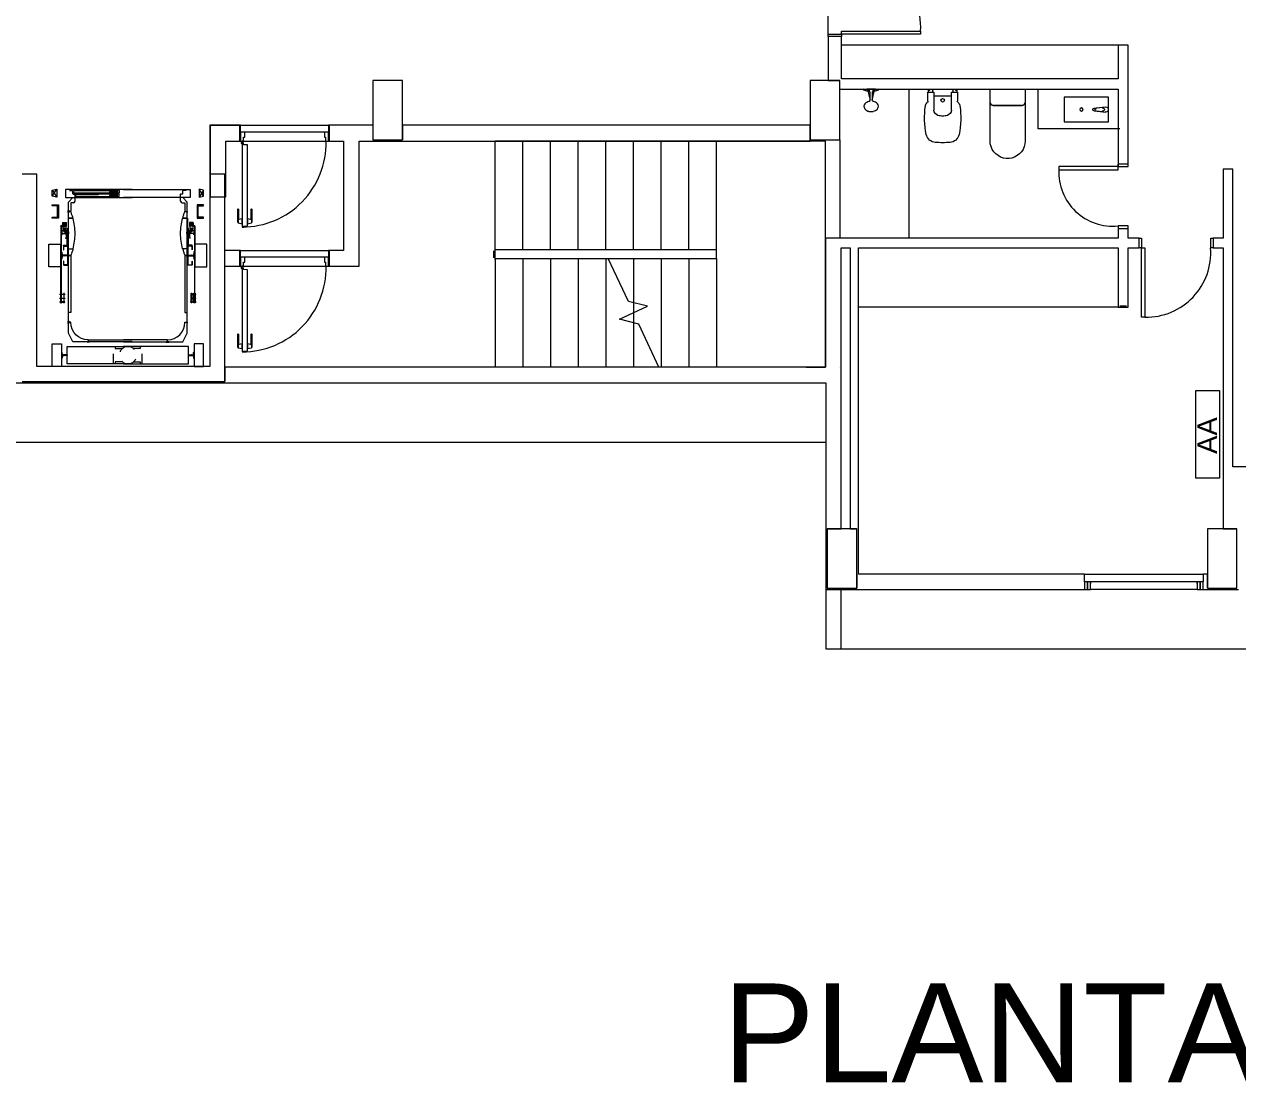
# Model space of a CAD drawing. Header units: millimetres. Extents: x 917 to 1168, y -421 to -23.
# Drawn here: x 1014.49 to 1026.76, y -246.86 to -236.14 of the extents above; entities that cross this region are included whole.
import ezdxf

# ---------------------------------------------------------------- set-up
doc = ezdxf.new("R2010")
doc.units = ezdxf.units.MM
doc.header["$LTSCALE"] = 0.1
for name, pattern in [('CENTER', [2.25, 1, -0.1, 0.05, -0.1, 1]), ('CONTINUA', [0]), ('DASHED', [0.7, 0.5, -0.2]), ('HIDDEN', [0.375, 0.25, -0.125]), ('HIDDEN2', [0.1875, 0.125, -0.0625]), ('Overhead', [0.003969, 0.002381, -0.001587])]:
    doc.linetypes.add(name, pattern=pattern)
doc.layers.get('0').update_dxf_attribs({"lineweight": 5})
for name, color, linetype, lineweight in [('A-DETL', 7, 'Continuous', 5), ('A-DETL-GENF', 7, 'Continuous', 5), ('A-DOOR-FRAM', 7, 'Continuous', 5), ('MUEBLES', 250, 'Continuous', 5), ('P-SANR-FIXT', 7, 'Continuous', 5)]:
    doc.layers.add(name, color=color, linetype=linetype, lineweight=lineweight)
doc.styles.get("Standard").update_dxf_attribs({"font": 'arial.ttf'})

# ---------------------------------------------------------------- blocks, each defined once
blk = doc.blocks.new('g')
blk.add_lwpolyline([(0.6, 0.2), (0.1, 0.2, -0.198945), (0, 0.3, -0.198878), (-0.1, 0.4), (-0.1, 1.2, 0.414208), (-0.3, 1.5, 0.414219), (-0.5, 1.2, -0.000005), (-0.5, -1.3, 0.000002), (-0.5, -1.3, 0.999999), (-0.1, -1.3), (-0.1, -0.4, -0.198907), (0, -0.3, -0.198919), (0.1, -0.2), (0.6, -0.2)], format="xyb")
blk = doc.blocks.new('Shower-Valve_Trim-KOHLER-Alteo-K-TS45106 - 2_5 GPM_ 2BZ-Oil-Rubed Nickel-684691-2-TORRE-ARQ- PB _-2_14_')
at = {"color": 8}
for p, q in [((6.697, 2.814), (6.707, 2.857)), ((6.707, 2.857), (6.718, 2.9)), ((6.718, 2.9), (6.721, 2.898)), ((6.733, 2.836), (6.718, 2.837)), ((6.726, 2.87), (6.74, 2.864)), ((6.727, 2.936), (6.732, 2.932)), ((6.777, 2.824), (6.73, 2.824)), ((6.735, 2.84), (6.734, 2.837)), ((6.813, 2.82), (6.735, 2.84)), ((6.74, 2.863), (6.74, 2.86)), ((6.74, 2.86), (6.818, 2.84)), ((6.743, 2.876), (6.784, 2.854)), ((6.778, 2.824), (6.778, 2.826)), ((6.785, 2.852), (6.785, 2.853)), ((6.824, 2.841), (6.832, 2.839)), ((6.695, 2.779), (6.688, 2.777)), ((6.7, 2.814), (6.697, 2.814)), ((6.826, 2.815), (6.818, 2.817))]:
    blk.add_line(p, q, dxfattribs=at)
for centre, radius, start, end in [((6.518, 2.942), 0.224, 325.5988, 331.624), ((6.718, 2.834), 0.00308, 84.7921, 151.624), ((6.719, 2.895), 0.00318, 6.8897, 54.9928), ((6.5, 2.869), 0.224, 0.8645, 6.8897), ((6.727, 2.872), 0.00308, 180.8645, 247.6964), ((6.725, 2.824), 0.000695, 277.5163, 356.266), ((6.73, 2.834), 0.00985, 247.967, 269.7893), ((6.726, 2.824), 0.000526, 67.967, 174.1745), ((6.729, 2.928), 0.00488, 3.2443, 51.8508), ((6.733, 2.837), 0.000995, 264.7921, 346.2443), ((5.993, 2.887), 0.742, 359.9249, 3.2443), ((6.75, 2.886), 0.0149, 179.9249, 192.5636), ((6.742, 2.884), 0.00706, 192.5636, 234.9722), ((6.738, 2.878), 0.000695, 336.2225, 54.9722), ((6.739, 2.877), 0.000526, 158.314, 264.5215), ((6.738, 2.867), 0.00985, 62.6992, 84.5215), ((6.739, 2.863), 0.000995, 346.2443, 67.6964), ((6.777, 2.825), 0.000762, 270.095, 0.7822), ((6.779, 2.825), 0.000925, 95.985, 180.7822), ((6.779, 2.824), 0.000513, 166.2443, 262.7547), ((6.797, 2.473), 0.351, 89.9392, 93.0618), ((6.784, 2.853), 0.000762, 331.7063, 62.3935), ((6.785, 2.853), 0.000925, 151.7063, 236.5035), ((6.786, 2.853), 0.000513, 69.7338, 166.2443), ((6.964, 3.156), 0.351, 239.4267, 242.5493), ((6.816, 2.83), 0.0125, 98.9464, 109.0102), ((6.815, 2.841), 0.00187, 52.8524, 98.9464), ((6.788, 2.826), 0.0319, 28.2767, 30.713), ((6.822, 2.834), 0.00706, 76.2443, 123.3084), ((6.916, 2.807), 0.0905, 131.0831, 158.8669), ((6.888, 2.84), 0.0469, 98.1333, 131.0831), ((6.887, 2.847), 0.0399, 63.1676, 98.1333), ((6.886, 2.846), 0.0408, 36.2532, 63.1676), ((6.867, 2.831), 0.0652, 13.9057, 36.2532), ((6.833, 2.826), 0.0998, 346.2443, 359.2137), ((6.845, 2.826), 0.0869, 359.2137, 13.9057), ((6.694, 2.783), 0.00488, 280.6377, 329.2443), ((6.06, 3.16), 0.742, 329.2443, 332.5636), ((6.7, 2.817), 0.00318, 277.4957, 325.5988), ((6.732, 2.812), 0.0149, 139.9249, 152.5636), ((6.726, 2.817), 0.00706, 97.5163, 139.9249), ((6.816, 2.83), 0.0125, 223.4783, 233.5421), ((6.81, 2.822), 0.00187, 233.5421, 279.6361), ((6.82, 2.824), 0.00706, 209.1801, 256.2443), ((6.916, 2.805), 0.0905, 173.6216, 201.4054), ((6.875, 2.789), 0.0469, 201.4054, 234.3552), ((6.871, 2.783), 0.0399, 234.3552, 269.3209), ((6.871, 2.784), 0.0408, 269.3209, 296.2353), ((6.86, 2.806), 0.0652, 296.2353, 318.5828), ((6.844, 2.82), 0.0869, 318.5828, 333.2748), ((6.833, 2.826), 0.0998, 333.2748, 346.2443)]:
    blk.add_arc(centre, radius, start, end, dxfattribs=at)
blk = doc.blocks.new('Sanitary_Toilets_Ceramica-Catalano_Zero-70-One-Piece-Close-Coupled-Syphonic - Default-V1-2-TORRE-ARQ- PB _-2_14_')
at = {"layer": 'A-DETL-GENF', "color": 8}
for p, q in [((0.044, 0.177), (0.001, 0.177)), ((0.089, 0.177), (0.044, 0.177)), ((0.133, 0.177), (0.089, 0.177)), ((0.133, 0.177), (0.142, 0.176)), ((0.524, 0.177), (0.133, 0.177)), ((0.142, 0.176), (0.133, 0.177)), ((0.142, 0.176), (0.151, 0.171)), ((0.151, 0.171), (0.142, 0.176)), ((0.151, 0.171), (0.157, 0.165)), ((0.157, 0.165), (0.151, 0.171)), ((0.157, 0.165), (0.162, 0.156)), ((0.162, 0.156), (0.157, 0.165)), ((0.162, 0.156), (0.163, 0.147)), ((0.163, 0.147), (0.162, 0.156)), ((0.163, 0.147), (0.163, -0.147)), ((0.163, 0.098), (0.163, 0.147)), ((0.553, 0.175), (0.524, 0.177)), ((0.581, 0.167), (0.553, 0.175)), ((0.608, 0.156), (0.581, 0.167)), ((0.633, 0.14), (0.608, 0.156)), ((0.654, 0.12), (0.633, 0.14)), ((0.163, 0.049), (0.163, 0.098)), ((0.163, 0), (0.163, 0.049)), ((0.672, 0.097), (0.654, 0.12)), ((0.686, 0.071), (0.672, 0.097)), ((0.696, 0.043), (0.686, 0.071)), ((0.7, 0.015), (0.696, 0.043)), ((0.7, -0.015), (0.7, 0.015)), ((0.163, -0.049), (0.163, 0)), ((0.163, -0.098), (0.163, -0.049)), ((0.163, -0.147), (0.163, -0.098)), ((0.633, -0.14), (0.654, -0.12)), ((0.654, -0.12), (0.672, -0.097)), ((0.672, -0.097), (0.686, -0.071)), ((0.686, -0.071), (0.696, -0.043)), ((0.696, -0.043), (0.7, -0.015)), ((0.001, -0.177), (0.044, -0.177)), ((0.044, -0.177), (0.089, -0.177)), ((0.089, -0.177), (0.133, -0.177)), ((0.142, -0.176), (0.133, -0.177)), ((0.133, -0.177), (0.142, -0.176)), ((0.133, -0.177), (0.524, -0.177)), ((0.151, -0.171), (0.142, -0.176)), ((0.142, -0.176), (0.151, -0.171)), ((0.157, -0.165), (0.151, -0.171)), ((0.151, -0.171), (0.157, -0.165)), ((0.162, -0.156), (0.157, -0.165)), ((0.157, -0.165), (0.162, -0.156)), ((0.163, -0.147), (0.162, -0.156)), ((0.162, -0.156), (0.163, -0.147)), ((0.524, -0.177), (0.553, -0.175)), ((0.553, -0.175), (0.581, -0.167)), ((0.581, -0.167), (0.608, -0.156)), ((0.608, -0.156), (0.633, -0.14))]:
    blk.add_line(p, q, dxfattribs=at)
blk = doc.blocks.new('Vitreous china bidet _ Debba _ Roca _ 355994xx0 - White - Debba- Roca-2705266-2-TORRE-ARQ- PB _-2_14_')
at = {"layer": 'P-SANR-FIXT', "color": 8}
for p, q in [((0.036, 0.08), (0.036, 0.262)), ((0.214, 0.262), (0.214, 0.08)), ((-0.024, 0.169), (-0.024, 0.08)), ((0.274, 0.08), (0.274, 0.169)), ((-0.024, 0.08), (-0.019, 0.08)), ((-0.019, 0.08), (-0.019, 0.06)), ((-0.019, 0.08), (0.022, 0.08)), ((-0.019, 0.06), (-0.006, 0.06)), ((-0.006, 0.06), (-0.006, 0.051)), ((0.022, 0.08), (0.036, 0.08)), ((0.022, 0.06), (0.022, 0.08)), ((0.026, 0.06), (0.022, 0.06)), ((0.026, 0.051), (0.026, 0.06)), ((0.036, 0.116), (0.214, 0.116)), ((0.214, 0.08), (0.228, 0.08)), ((0.224, 0.06), (0.228, 0.06)), ((0.224, 0.051), (0.224, 0.06)), ((0.228, 0.08), (0.269, 0.08)), ((0.228, 0.06), (0.228, 0.08)), ((0.256, 0.051), (0.256, 0.06)), ((0.256, 0.06), (0.269, 0.06)), ((0.269, 0.06), (0.269, 0.08)), ((0.269, 0.08), (0.274, 0.08))]:
    blk.add_line(p, q, dxfattribs=at)
for centre, radius, start, end in [((0.809, 0.337), 0.867, 168.7556, 187.8739), ((0.058, 0.487), 0.101, 93.8692, 168.7556), ((0.125, -0.511), 1.101, 86.1308, 93.8692), ((0.192, 0.487), 0.101, 11.2444, 86.1308), ((-0.559, 0.337), 0.867, 352.1261, 11.2444), ((0.1, 0.253), 0.0649, 110.1691, 171.8309), ((0.129, 0.135), 0.186, 91.3288, 106.151), ((0.121, 0.135), 0.186, 73.849, 88.6712), ((0.15, 0.253), 0.0649, 8.1691, 69.8309), ((0.009, 0.227), 0.0594, 187.8739, 225.1331), ((-0.041, 0.169), 0.0175, 0, 63.7001), ((0.125, 0.161), 0.0175, 0, 180), ((0.125, 0.161), 0.0175, 180, 0), ((0.29, 0.169), 0.0167, 126.2715, 179.7285), ((0.241, 0.227), 0.0594, 311.2548, 352.1261)]:
    blk.add_arc(centre, radius, start, end, dxfattribs=at)
blk = doc.blocks.new('Bacha 45x25cm')
at = {"layer": 'MUEBLES', "color": 8}
for p, q in [((0.112, 0.146), (0.099, 0.028)), ((0.106, 0.062), (0.113, 0.127)), ((0.137, 0.126), (0.144, 0.062)), ((0.138, 0.146), (0.151, 0.028))]:
    blk.add_line(p, q, dxfattribs=at)
blk.add_lwpolyline([(0, 0.45), (0.25, 0.45), (0.25, 0), (0, 0)], close=True, dxfattribs=at)
blk.add_circle((0.125, 0.275), 0.0166, dxfattribs=at)
for centre, radius, start, end in [((0.125, 0.146), 0.0134, 0, 180), ((0.125, 0.126), 0.0117, 360, 173.6414), ((0.125, 0.028), 0.0256, 168.1721, 11.8279), ((0.125, 0.062), 0.0188, 167.2829, 12.8468)]:
    blk.add_arc(centre, radius, start, end, dxfattribs=at)
blk = doc.blocks.new('2-3y4P F')
at = {"color": 8, "lineweight": 18}
for p, q in [((759.964, -266.877), (759.964, -266.077)), ((759.964, -266.877), (760.098, -266.877)), ((759.964, -266.902), (759.964, -266.877)), ((759.964, -266.902), (759.964, -267.345)), ((760.098, -266.902), (759.964, -266.902)), ((760.098, -266.877), (760.098, -266.846)), ((760.098, -266.846), (760.898, -266.846)), ((760.898, -266.877), (760.098, -266.877)), ((760.098, -266.877), (760.098, -266.902)), ((760.098, -267.33), (760.098, -266.902)), ((760.898, -266.846), (760.898, -266.877)), ((762.897, -266.987), (760.098, -266.987)), ((762.997, -266.987), (762.897, -266.987)), ((762.897, -266.987), (762.897, -267.33)), ((762.997, -268.192), (762.997, -266.987)), ((755.657, -267.345), (755.357, -267.345)), ((755.357, -267.345), (755.357, -267.945)), ((755.657, -267.798), (755.657, -267.345)), ((760.082, -267.345), (759.782, -267.345)), ((759.782, -267.345), (759.782, -267.798)), ((759.964, -267.345), (760.082, -267.345)), ((760.082, -267.415), (760.082, -267.345)), ((762.897, -267.33), (760.098, -267.33)), ((760.082, -267.428), (760.082, -267.415)), ((760.082, -267.429), (760.082, -267.428)), ((760.082, -267.432), (760.082, -267.429)), ((760.082, -267.945), (760.082, -267.432)), ((760.082, -267.432), (762.896, -267.432)), ((762.896, -267.432), (762.896, -268.192)), ((754.007, -267.798), (753.707, -267.798)), ((753.707, -267.798), (753.707, -268.523)), ((754.007, -267.799), (753.707, -267.799)), ((753.707, -267.8), (753.708, -267.8)), ((753.708, -267.798), (753.708, -268.523)), ((754.007, -267.8), (753.709, -267.8)), ((753.709, -267.8), (753.709, -268.523)), ((754.007, -267.798), (754.007, -267.96)), ((754.017, -267.798), (754.007, -267.798)), ((754.017, -267.798), (754.907, -267.798)), ((754.017, -267.868), (754.017, -267.798)), ((754.059, -267.868), (754.017, -267.868)), ((754.017, -267.868), (754.017, -267.96)), ((754.059, -267.919), (754.059, -267.868)), ((754.865, -267.868), (754.059, -267.868)), ((754.907, -267.868), (754.865, -267.868)), ((754.865, -267.868), (754.865, -267.919)), ((754.917, -267.798), (754.907, -267.798)), ((754.907, -267.798), (754.907, -267.868)), ((754.907, -267.96), (754.907, -267.868)), ((755.357, -267.798), (754.917, -267.798)), ((754.917, -267.96), (754.917, -267.798)), ((755.657, -267.799), (755.657, -267.798)), ((759.782, -267.798), (755.657, -267.798)), ((755.657, -267.798), (755.657, -267.945)), ((755.657, -267.8), (755.657, -267.799)), ((755.657, -267.815), (755.657, -267.8)), ((755.657, -267.945), (755.657, -267.815)), ((759.782, -267.798), (759.782, -267.799)), ((759.782, -267.945), (759.782, -267.798)), ((759.782, -267.799), (759.782, -267.8)), ((759.782, -267.8), (759.782, -267.815)), ((759.782, -267.815), (759.782, -267.945)), ((753.869, -267.96), (754.007, -267.96)), ((753.869, -268.523), (753.869, -267.96)), ((754.007, -267.96), (754.017, -267.96)), ((754.017, -267.96), (754.047, -267.96)), ((754.035, -267.96), (754.026, -267.972)), ((754.032, -267.969), (754.039, -267.96)), ((754.039, -267.96), (754.035, -267.96)), ((754.048, -267.987), (754.035, -267.987)), ((754.035, -267.987), (754.035, -268.828)), ((754.045, -267.977), (754.037, -267.971)), ((754.04, -267.977), (754.043, -267.979)), ((754.043, -267.979), (754.043, -267.987)), ((754.043, -267.987), (754.046, -267.987)), ((754.046, -267.987), (754.046, -267.979)), ((754.047, -267.96), (754.047, -267.919)), ((754.047, -267.919), (754.059, -267.919)), ((754.047, -267.96), (754.877, -267.96)), ((754.048, -267.995), (754.048, -267.987)), ((754.086, -267.998), (754.048, -267.995)), ((754.086, -268.817), (754.086, -267.998)), ((754.865, -267.919), (754.877, -267.919)), ((754.877, -267.919), (754.877, -267.96)), ((754.877, -267.96), (754.907, -267.96)), ((754.907, -267.96), (754.917, -267.96)), ((754.917, -267.96), (755.057, -267.96)), ((755.057, -267.96), (755.057, -269.064)), ((755.217, -267.96), (759.782, -267.96)), ((755.217, -269.224), (755.217, -267.96)), ((755.357, -267.945), (755.42, -267.945)), ((755.42, -267.945), (755.657, -267.945)), ((756.594, -269.06), (756.594, -267.96)), ((759.934, -267.96), (756.594, -267.96)), ((756.874, -269.06), (756.874, -267.96)), ((756.874, -269.06), (756.874, -267.96)), ((757.154, -269.06), (757.154, -267.96)), ((757.154, -269.06), (757.154, -267.96)), ((757.434, -269.06), (757.434, -267.96)), ((757.434, -269.06), (757.434, -267.96)), ((757.714, -269.06), (757.714, -267.96)), ((757.714, -269.06), (757.714, -267.96)), ((757.994, -269.06), (757.994, -267.96)), ((757.994, -269.06), (757.994, -267.96)), ((758.274, -269.06), (758.274, -267.96)), ((758.274, -269.06), (758.274, -267.96)), ((758.554, -269.06), (758.554, -267.96)), ((758.554, -269.06), (758.554, -267.96)), ((758.834, -269.06), (758.834, -267.96)), ((758.834, -269.06), (758.834, -267.96)), ((759.782, -267.945), (760.082, -267.945)), ((759.782, -267.96), (759.782, -267.945)), ((759.934, -270.245), (759.934, -267.96)), ((760.082, -267.945), (760.082, -268.939)), ((762.896, -268.217), (762.296, -268.217)), ((762.296, -268.217), (762.296, -268.248)), ((762.296, -268.248), (762.896, -268.248)), ((762.896, -268.217), (762.896, -268.192)), ((762.896, -268.248), (762.896, -268.217)), ((762.897, -268.192), (762.897, -268.217)), ((762.997, -268.192), (762.897, -268.192)), ((762.897, -268.217), (762.997, -268.217)), ((762.997, -268.217), (762.997, -268.192)), ((764.058, -268.241), (763.958, -268.241)), ((763.958, -268.241), (763.958, -268.94)), ((764.057, -268.243), (763.958, -268.243)), ((763.961, -268.243), (763.961, -268.241)), ((764.056, -268.244), (763.961, -268.244)), ((764.056, -268.243), (764.056, -268.241)), ((764.058, -271.254), (764.058, -268.241)), ((751.957, -268.294), (751.807, -268.294)), ((751.957, -270.24), (751.957, -268.294)), ((753.857, -268.294), (753.707, -268.294)), ((753.707, -268.294), (753.707, -270.24)), ((753.857, -270.39), (753.857, -268.294)), ((752.112, -268.605), (752.174, -268.605)), ((752.112, -268.614), (752.112, -268.605)), ((752.166, -268.614), (752.112, -268.614)), ((752.166, -268.729), (752.166, -268.614)), ((752.174, -268.605), (752.174, -268.738)), ((753.641, -268.605), (753.579, -268.605)), ((753.579, -268.605), (753.579, -268.738)), ((753.588, -268.729), (753.588, -268.614)), ((753.588, -268.614), (753.641, -268.614)), ((753.641, -268.614), (753.641, -268.605)), ((753.707, -268.523), (753.869, -268.523)), ((752.112, -268.738), (752.112, -268.729)), ((752.112, -268.729), (752.166, -268.729)), ((752.174, -268.738), (752.112, -268.738)), ((753.579, -268.738), (753.641, -268.738)), ((753.641, -268.729), (753.588, -268.729)), ((753.641, -268.738), (753.641, -268.729)), ((753.987, -268.651), (753.987, -268.777)), ((753.993, -268.645), (753.993, -268.785)), ((753.999, -268.752), (753.993, -268.759)), ((753.999, -268.752), (753.999, -268.651)), ((754.035, -268.744), (753.999, -268.752)), ((754.035, -268.794), (754.035, -268.744)), ((754.086, -268.744), (754.086, -268.794)), ((754.122, -268.752), (754.086, -268.744)), ((754.122, -268.651), (754.122, -268.752)), ((754.122, -268.752), (754.128, -268.759)), ((754.128, -268.645), (754.128, -268.785)), ((754.134, -268.777), (754.134, -268.651)), ((753.993, -268.785), (754.035, -268.794)), ((754.035, -268.828), (754.048, -268.828)), ((754.048, -268.82), (754.086, -268.817)), ((754.048, -268.828), (754.048, -268.82)), ((754.086, -268.794), (754.128, -268.785)), ((762.896, -268.842), (762.896, -268.939)), ((762.897, -268.817), (762.897, -268.842)), ((762.997, -268.817), (762.897, -268.817)), ((762.897, -268.842), (762.997, -268.842)), ((762.997, -268.842), (762.997, -268.817)), ((762.997, -268.94), (762.997, -268.842)), ((759.934, -268.939), (759.934, -270.245)), ((762.896, -268.939), (759.934, -268.939)), ((763.108, -268.94), (762.997, -268.94)), ((763.108, -268.94), (763.133, -268.94)), ((763.108, -269.04), (763.108, -268.94)), ((763.133, -268.94), (763.133, -269.04)), ((763.833, -268.94), (763.858, -268.94)), ((763.833, -269.04), (763.833, -268.94)), ((763.958, -268.94), (763.858, -268.94)), ((763.858, -268.94), (763.858, -269.04)), ((754.007, -269.064), (753.857, -269.064)), ((754.007, -269.064), (754.007, -269.224)), ((754.017, -269.064), (754.007, -269.064)), ((754.017, -269.064), (754.907, -269.064)), ((754.017, -269.132), (754.017, -269.064)), ((754.917, -269.064), (754.907, -269.064)), ((754.907, -269.064), (754.907, -269.132)), ((755.057, -269.064), (754.917, -269.064)), ((754.917, -269.224), (754.917, -269.064)), ((756.579, -269.14), (756.579, -269.07)), ((756.592, -269.153), (756.592, -269.058)), ((756.593, -269.155), (756.593, -269.057)), ((756.594, -269.058), (756.593, -269.058)), ((756.594, -269.155), (756.594, -269.055)), ((758.834, -269.06), (756.594, -269.06)), ((758.834, -269.145), (758.834, -269.06)), ((760.095, -271.881), (760.095, -269.04)), ((760.095, -269.04), (760.184, -269.04)), ((760.184, -269.04), (760.184, -271.881)), ((760.269, -269.04), (762.897, -269.04)), ((760.269, -272.34), (760.269, -269.04)), ((762.897, -269.04), (762.897, -269.64)), ((762.997, -269.04), (763.108, -269.04)), ((762.997, -269.64), (762.997, -269.04)), ((763.133, -269.04), (763.108, -269.04)), ((763.133, -269.04), (763.168, -269.04)), ((763.133, -269.74), (763.133, -269.04)), ((763.168, -269.04), (763.168, -269.74)), ((763.858, -269.04), (763.833, -269.04)), ((763.858, -269.04), (763.958, -269.04)), ((763.958, -269.04), (763.958, -271.881)), ((753.857, -269.224), (754.007, -269.224)), ((754.007, -269.224), (754.017, -269.224)), ((754.059, -269.132), (754.017, -269.132)), ((754.017, -269.132), (754.017, -269.224)), ((754.017, -269.224), (754.047, -269.224)), ((754.035, -269.224), (754.026, -269.236)), ((754.032, -269.233), (754.039, -269.224)), ((754.039, -269.224), (754.035, -269.224)), ((754.045, -269.241), (754.037, -269.235)), ((754.04, -269.241), (754.043, -269.244)), ((754.043, -269.244), (754.043, -269.251)), ((754.046, -269.251), (754.046, -269.244)), ((754.047, -269.224), (754.047, -269.183)), ((754.047, -269.183), (754.059, -269.183)), ((754.047, -269.224), (754.877, -269.224)), ((754.059, -269.183), (754.059, -269.132)), ((754.865, -269.132), (754.059, -269.132)), ((754.907, -269.132), (754.865, -269.132)), ((754.865, -269.132), (754.865, -269.183)), ((754.865, -269.183), (754.877, -269.183)), ((754.877, -269.183), (754.877, -269.224)), ((754.877, -269.224), (754.907, -269.224)), ((754.907, -269.224), (754.907, -269.132)), ((754.907, -269.224), (754.917, -269.224)), ((754.917, -269.224), (755.217, -269.224)), ((756.594, -269.153), (756.593, -269.153)), ((756.594, -269.145), (756.874, -269.145)), ((756.594, -269.153), (756.594, -270.245)), ((756.874, -269.145), (757.154, -269.145)), ((756.874, -269.145), (756.874, -270.245)), ((757.154, -269.145), (757.434, -269.145)), ((757.154, -269.145), (757.154, -270.245)), ((757.434, -269.145), (757.714, -269.145)), ((757.434, -269.145), (757.434, -270.245)), ((757.714, -269.145), (757.738, -269.145)), ((757.714, -269.145), (757.714, -270.245)), ((757.738, -269.145), (758.834, -269.145)), ((757.994, -269.145), (757.994, -269.595)), ((757.994, -269.145), (757.994, -269.595)), ((758.274, -269.145), (758.274, -270.245)), ((758.274, -269.145), (758.274, -270.245)), ((758.554, -269.145), (758.554, -270.245)), ((758.554, -269.145), (758.554, -270.245)), ((758.834, -269.145), (758.834, -270.245)), ((758.834, -269.145), (758.834, -270.245)), ((754.048, -269.251), (754.035, -269.251)), ((754.035, -269.251), (754.035, -270.092)), ((754.043, -269.251), (754.046, -269.251)), ((754.048, -269.259), (754.048, -269.251)), ((754.086, -269.262), (754.048, -269.259)), ((754.086, -270.081), (754.086, -269.262)), ((757.994, -269.595), (757.994, -269.695)), ((757.994, -269.695), (757.994, -269.796)), ((757.994, -269.695), (757.994, -269.796)), ((762.897, -269.639), (760.267, -269.639)), ((762.897, -269.639), (762.996, -269.639)), ((762.897, -269.64), (762.997, -269.64)), ((762.9, -269.638), (762.995, -269.638)), ((762.9, -269.64), (762.9, -269.639)), ((762.912, -269.625), (762.982, -269.625)), ((762.995, -269.64), (762.995, -269.639)), ((763.168, -269.74), (763.133, -269.74)), ((757.994, -269.796), (757.994, -270.245)), ((753.987, -269.915), (753.987, -270.041)), ((753.993, -269.909), (753.993, -270.049)), ((753.999, -270.016), (753.999, -269.915)), ((754.122, -269.915), (754.122, -270.016)), ((754.128, -269.909), (754.128, -270.049)), ((754.134, -270.041), (754.134, -269.915)), ((753.999, -270.016), (753.993, -270.023)), ((753.993, -270.049), (754.035, -270.058)), ((754.035, -270.008), (753.999, -270.016)), ((754.035, -270.058), (754.035, -270.008)), ((754.035, -270.092), (754.048, -270.092)), ((754.048, -270.084), (754.086, -270.081)), ((754.048, -270.092), (754.048, -270.084)), ((754.086, -270.008), (754.086, -270.058)), ((754.122, -270.016), (754.086, -270.008)), ((754.086, -270.058), (754.128, -270.049)), ((754.122, -270.016), (754.128, -270.023)), ((753.707, -270.24), (751.957, -270.24)), ((753.857, -270.243), (753.857, -270.39)), ((759.934, -270.245), (753.857, -270.245)), ((759.741, -270.245), (759.934, -270.245)), ((760.079, -270.245), (760.08, -270.245)), ((751.507, -270.405), (753.857, -270.405)), ((751.807, -270.39), (753.857, -270.39)), ((753.857, -270.405), (759.939, -270.405)), ((759.939, -270.405), (759.939, -272.496)), ((745.593, -271.005), (759.939, -271.005)), ((766.618, -271.254), (764.058, -271.254)), ((760.079, -271.881), (759.954, -271.881)), ((759.954, -271.881), (759.954, -272.34)), ((759.954, -271.881), (760.095, -271.881)), ((760.08, -271.881), (760.079, -271.881)), ((760.093, -271.881), (760.08, -271.881)), ((760.094, -271.881), (760.093, -271.881)), ((760.095, -271.881), (760.094, -271.881)), ((760.184, -271.881), (760.095, -271.881)), ((760.254, -271.881), (760.184, -271.881)), ((760.184, -271.881), (760.254, -271.881)), ((760.254, -272.34), (760.254, -271.881)), ((763.958, -271.881), (763.799, -271.881)), ((763.799, -271.881), (763.799, -272.34)), ((763.96, -271.881), (763.958, -271.881)), ((763.958, -271.881), (764.099, -271.881)), ((763.961, -271.881), (763.96, -271.881)), ((763.973, -271.881), (763.961, -271.881)), ((763.974, -271.881), (763.973, -271.881)), ((764.099, -271.881), (763.974, -271.881)), ((764.099, -272.481), (764.099, -271.881)), ((759.954, -272.34), (759.954, -272.481)), ((760.254, -272.343), (760.254, -272.34)), ((760.254, -272.355), (760.254, -272.343)), ((760.254, -272.343), (760.254, -272.481)), ((760.254, -272.356), (760.254, -272.355)), ((760.254, -272.481), (760.254, -272.356)), ((762.556, -272.34), (760.269, -272.34)), ((762.556, -272.418), (762.556, -272.34)), ((762.556, -272.34), (763.756, -272.34)), ((762.586, -272.418), (762.556, -272.418)), ((762.556, -272.418), (762.556, -272.496)), ((762.616, -272.418), (762.586, -272.418)), ((762.586, -272.418), (762.586, -272.496)), ((762.586, -272.496), (762.586, -272.418)), ((763.696, -272.418), (762.616, -272.418)), ((762.616, -272.418), (762.616, -272.434)), ((762.616, -272.496), (762.616, -272.418)), ((763.696, -272.434), (763.696, -272.418)), ((763.726, -272.418), (763.696, -272.418)), ((763.696, -272.418), (763.696, -272.496)), ((763.726, -272.496), (763.726, -272.418)), ((763.756, -272.418), (763.726, -272.418)), ((763.726, -272.418), (763.726, -272.496)), ((763.799, -272.34), (763.756, -272.34)), ((763.756, -272.34), (763.756, -272.418)), ((763.756, -272.496), (763.756, -272.418)), ((763.799, -272.34), (763.799, -272.342)), ((763.799, -272.481), (763.799, -272.34)), ((763.799, -272.342), (763.799, -272.343)), ((763.799, -272.343), (763.799, -272.355)), ((763.799, -272.355), (763.799, -272.356)), ((763.799, -272.356), (763.799, -272.481)), ((759.939, -272.496), (762.556, -272.496)), ((759.939, -272.496), (759.939, -273.096)), ((759.954, -272.481), (760.254, -272.481)), ((760.095, -273.096), (760.095, -272.496)), ((762.556, -272.496), (762.586, -272.496)), ((762.586, -272.496), (762.616, -272.496)), ((763.696, -272.496), (762.616, -272.496)), ((763.696, -272.496), (763.726, -272.496)), ((763.726, -272.496), (763.756, -272.496)), ((763.756, -272.496), (764.114, -272.496)), ((763.799, -272.481), (763.958, -272.481)), ((763.958, -272.481), (764.099, -272.481)), ((759.939, -273.096), (760.095, -273.096)), ((760.095, -273.096), (771.923, -273.096))]:
    blk.add_line(p, q, dxfattribs=at)
at = {"color": 8, "linetype": 'HIDDEN'}
for p, q in [((752.112, -268.516), (752.157, -268.445)), ((752.112, -268.454), (752.157, -268.525)), ((753.641, -268.516), (753.597, -268.445)), ((753.641, -268.454), (753.597, -268.525))]:
    blk.add_line(p, q, dxfattribs=at)
at = {"color": 8, "linetype": 'Continuous', "lineweight": 18}
for p, q in [((752.921, -268.449), (752.246, -268.449)), ((752.246, -268.449), (752.246, -268.529)), ((752.33, -268.458), (752.788, -268.458)), ((752.33, -268.485), (752.33, -268.458)), ((752.788, -268.485), (752.33, -268.485)), ((752.351, -268.52), (752.351, -268.494)), ((752.351, -268.494), (752.579, -268.494)), ((752.788, -268.494), (752.579, -268.494)), ((752.69, -268.472), (752.698, -268.465)), ((752.777, -268.472), (752.69, -268.472)), ((752.69, -268.472), (752.699, -268.478)), ((752.69, -268.508), (752.698, -268.502)), ((752.777, -268.508), (752.69, -268.508)), ((752.69, -268.508), (752.699, -268.515)), ((752.788, -268.458), (752.788, -268.485)), ((752.788, -268.52), (752.788, -268.494)), ((752.832, -268.449), (753.508, -268.449)), ((753.508, -268.449), (753.508, -268.529)), ((752.246, -268.529), (752.921, -268.529)), ((752.277, -268.577), (752.321, -268.529)), ((752.277, -269.903), (752.277, -268.577)), ((752.326, -268.583), (752.302, -268.583)), ((752.321, -268.529), (752.921, -268.529)), ((752.579, -268.52), (752.351, -268.52)), ((752.579, -268.52), (752.788, -268.52)), ((753.432, -268.529), (752.832, -268.529)), ((753.508, -268.529), (752.832, -268.529)), ((753.428, -268.583), (753.452, -268.583)), ((753.477, -268.576), (753.432, -268.529)), ((753.477, -269.903), (753.477, -268.576)), ((752.197, -268.824), (752.197, -269.195)), ((752.203, -268.824), (752.203, -269.195)), ((752.208, -268.813), (752.254, -268.813)), ((752.208, -268.819), (752.254, -268.819)), ((752.21, -268.866), (752.21, -268.905)), ((752.212, -268.863), (752.229, -268.863)), ((752.215, -268.785), (752.215, -268.81)), ((752.215, -268.798), (752.216, -268.798)), ((752.216, -268.785), (752.216, -268.81)), ((752.216, -268.81), (752.217, -268.812)), ((752.217, -268.782), (752.252, -268.782)), ((752.217, -268.784), (752.252, -268.784)), ((752.217, -268.812), (752.252, -268.812)), ((752.217, -268.812), (752.252, -268.812)), ((752.219, -268.819), (752.219, -268.848)), ((752.219, -268.848), (752.229, -268.848)), ((752.224, -268.794), (752.228, -268.794)), ((752.224, -268.794), (752.224, -268.802)), ((752.224, -268.802), (752.228, -268.802)), ((752.228, -268.792), (752.228, -268.794)), ((752.228, -268.792), (752.241, -268.792)), ((752.228, -268.802), (752.228, -268.804)), ((752.228, -268.804), (752.241, -268.804)), ((752.229, -268.841), (752.229, -268.875)), ((752.24, -268.841), (752.229, -268.841)), ((752.229, -268.875), (752.24, -268.875)), ((752.24, -268.875), (752.24, -268.841)), ((752.24, -268.848), (752.25, -268.848)), ((752.24, -268.863), (752.252, -268.863)), ((752.241, -268.792), (752.241, -268.794)), ((752.241, -268.794), (752.245, -268.794)), ((752.241, -268.802), (752.241, -268.804)), ((752.241, -268.802), (752.245, -268.802)), ((752.245, -268.794), (752.245, -268.802)), ((752.25, -268.819), (752.25, -268.848)), ((752.253, -268.81), (752.252, -268.812)), ((752.253, -268.785), (752.253, -268.81)), ((752.253, -268.798), (752.254, -268.798)), ((752.254, -268.785), (752.254, -268.81)), ((752.254, -268.813), (752.254, -268.819)), ((752.254, -268.865), (752.254, -268.936)), ((752.254, -268.865), (752.263, -268.865)), ((752.263, -269.007), (752.263, -268.842)), ((752.263, -268.842), (752.268, -268.842)), ((752.268, -268.842), (752.268, -269.007)), ((752.268, -268.879), (752.271, -268.879)), ((752.271, -268.878), (752.279, -268.878)), ((752.271, -268.897), (752.271, -268.879)), ((752.28, -268.895), (752.28, -268.88)), ((753.482, -268.878), (753.474, -268.878)), ((753.474, -268.895), (753.474, -268.88)), ((753.485, -268.879), (753.483, -268.879)), ((753.483, -268.897), (753.483, -268.879)), ((753.49, -268.842), (753.485, -268.842)), ((753.485, -268.842), (753.485, -269.007)), ((753.49, -269.007), (753.49, -268.842)), ((753.499, -268.865), (753.49, -268.865)), ((753.499, -268.785), (753.499, -268.81)), ((753.5, -268.798), (753.499, -268.798)), ((753.545, -268.813), (753.499, -268.813)), ((753.499, -268.813), (753.499, -268.819)), ((753.545, -268.819), (753.499, -268.819)), ((753.499, -268.865), (753.499, -268.936)), ((753.5, -268.785), (753.5, -268.81)), ((753.5, -268.81), (753.502, -268.812)), ((753.536, -268.782), (753.502, -268.782)), ((753.536, -268.784), (753.502, -268.784)), ((753.536, -268.812), (753.502, -268.812)), ((753.536, -268.812), (753.502, -268.812)), ((753.513, -268.863), (753.502, -268.863)), ((753.503, -268.819), (753.503, -268.848)), ((753.513, -268.848), (753.503, -268.848)), ((753.509, -268.794), (753.509, -268.802)), ((753.513, -268.794), (753.509, -268.794)), ((753.513, -268.802), (753.509, -268.802)), ((753.513, -268.792), (753.513, -268.794)), ((753.525, -268.792), (753.513, -268.792)), ((753.513, -268.802), (753.513, -268.804)), ((753.525, -268.804), (753.513, -268.804)), ((753.513, -268.875), (753.513, -268.841)), ((753.513, -268.841), (753.525, -268.841)), ((753.525, -268.875), (753.513, -268.875)), ((753.525, -268.792), (753.525, -268.794)), ((753.529, -268.794), (753.525, -268.794)), ((753.525, -268.802), (753.525, -268.804)), ((753.529, -268.802), (753.525, -268.802)), ((753.525, -268.841), (753.525, -268.875)), ((753.535, -268.848), (753.525, -268.848)), ((753.541, -268.863), (753.525, -268.863)), ((753.529, -268.794), (753.529, -268.802)), ((753.535, -268.819), (753.535, -268.848)), ((753.538, -268.81), (753.536, -268.812)), ((753.538, -268.785), (753.538, -268.81)), ((753.539, -268.798), (753.538, -268.798)), ((753.539, -268.785), (753.539, -268.81)), ((753.544, -268.866), (753.544, -268.905)), ((753.551, -268.824), (753.551, -269.195)), ((753.556, -268.824), (753.556, -269.195)), ((752.077, -269.231), (752.077, -269)), ((752.077, -269), (752.197, -269)), ((752.197, -269), (752.197, -269.231)), ((752.21, -268.905), (752.211, -268.905)), ((752.211, -268.897), (752.211, -268.905)), ((752.212, -268.894), (752.252, -268.894)), ((752.212, -268.895), (752.252, -268.895)), ((752.244, -268.895), (752.244, -268.898)), ((752.244, -268.898), (752.251, -268.898)), ((752.245, -268.937), (752.252, -268.937)), ((752.245, -268.937), (752.245, -268.939)), ((752.245, -268.939), (752.252, -268.939)), ((752.251, -268.895), (752.251, -268.899)), ((752.251, -268.899), (752.253, -268.899)), ((752.253, -268.897), (752.253, -268.936)), ((752.254, -268.91), (752.263, -268.91)), ((752.268, -268.897), (752.271, -268.897)), ((752.271, -268.883), (752.279, -268.883)), ((752.271, -268.893), (752.279, -268.893)), ((752.271, -268.898), (752.279, -268.898)), ((753.482, -268.893), (753.474, -268.893)), ((753.482, -268.898), (753.474, -268.898)), ((753.482, -268.883), (753.475, -268.883)), ((753.485, -268.897), (753.483, -268.897)), ((753.499, -268.91), (753.49, -268.91)), ((753.5, -268.897), (753.5, -268.936)), ((753.503, -268.899), (753.5, -268.899)), ((753.541, -268.894), (753.502, -268.894)), ((753.541, -268.895), (753.502, -268.895)), ((753.508, -268.937), (753.502, -268.937)), ((753.508, -268.939), (753.502, -268.939)), ((753.503, -268.895), (753.503, -268.899)), ((753.51, -268.898), (753.503, -268.898)), ((753.508, -268.937), (753.508, -268.939)), ((753.51, -268.895), (753.51, -268.898)), ((753.542, -268.897), (753.542, -268.905)), ((753.544, -268.905), (753.542, -268.905)), ((753.677, -269), (753.556, -269)), ((753.556, -269), (753.556, -269.231)), ((753.677, -269.231), (753.677, -269)), ((752.224, -269.012), (752.257, -269.012)), ((752.224, -269.018), (752.224, -269.012)), ((752.258, -269.018), (752.224, -269.018)), ((752.277, -269.116), (752.299, -269.116)), ((752.299, -269.116), (752.299, -269.694)), ((753.477, -269.116), (753.454, -269.116)), ((753.454, -269.116), (753.454, -269.694)), ((753.495, -269.018), (753.529, -269.018)), ((753.529, -269.012), (753.496, -269.012)), ((753.529, -269.018), (753.529, -269.012)), ((752.197, -269.231), (752.077, -269.231)), ((752.197, -269.195), (752.203, -269.195)), ((753.556, -269.195), (753.551, -269.195)), ((753.556, -269.231), (753.677, -269.231)), ((757.941, -269.582), (757.738, -269.145)), ((758.136, -269.629), (757.941, -269.582)), ((752.299, -269.694), (752.277, -269.694)), ((753.454, -269.694), (753.477, -269.694)), ((757.852, -269.761), (758.136, -269.629)), ((758.047, -269.809), (757.852, -269.761)), ((758.25, -270.245), (758.047, -269.809)), ((752.321, -269.991), (752.277, -269.903)), ((752.477, -269.991), (752.477, -269.969)), ((752.477, -269.969), (752.921, -269.969)), ((753.277, -269.969), (752.832, -269.969)), ((753.277, -269.991), (753.277, -269.969)), ((753.432, -269.991), (753.477, -269.903)), ((752.921, -269.991), (752.321, -269.991)), ((752.832, -269.991), (753.432, -269.991))]:
    blk.add_line(p, q, dxfattribs=at)
at = {"color": 8}
for p, q in [((752.286, -268.458), (752.318, -268.458)), ((752.321, -268.492), (752.321, -268.461)), ((752.322, -268.494), (752.341, -268.494)), ((752.343, -268.565), (752.343, -268.496)), ((753.41, -268.565), (753.41, -268.496)), ((753.431, -268.494), (753.413, -268.494)), ((753.432, -268.492), (753.432, -268.461)), ((753.468, -268.458), (753.435, -268.458)), ((752.203, -269.153), (752.203, -269.079)), ((752.203, -269.079), (752.207, -269.079)), ((752.21, -269.082), (752.213, -269.11)), ((752.213, -269.122), (752.21, -269.15)), ((752.23, -269.113), (752.215, -269.113)), ((752.23, -269.119), (752.215, -269.119)), ((752.23, -269.113), (752.232, -269.112)), ((752.23, -269.113), (752.232, -269.112)), ((752.23, -269.119), (752.232, -269.12)), ((752.23, -269.119), (752.232, -269.12)), ((752.262, -269.112), (752.232, -269.112)), ((752.262, -269.12), (752.232, -269.12)), ((752.263, -269.113), (752.262, -269.112)), ((752.263, -269.119), (752.262, -269.12)), ((752.263, -269.113), (752.263, -269.119)), ((753.49, -269.113), (753.491, -269.112)), ((753.49, -269.113), (753.49, -269.119)), ((753.49, -269.119), (753.491, -269.12)), ((753.491, -269.112), (753.521, -269.112)), ((753.491, -269.12), (753.521, -269.12)), ((753.524, -269.113), (753.521, -269.112)), ((753.524, -269.113), (753.521, -269.112)), ((753.524, -269.119), (753.521, -269.12)), ((753.524, -269.119), (753.521, -269.12)), ((753.524, -269.113), (753.538, -269.113)), ((753.524, -269.119), (753.538, -269.119)), ((753.543, -269.082), (753.541, -269.11)), ((753.541, -269.122), (753.543, -269.15)), ((753.551, -269.079), (753.546, -269.079)), ((753.551, -269.153), (753.551, -269.079)), ((752.203, -269.153), (752.207, -269.153)), ((753.551, -269.153), (753.546, -269.153)), ((752.206, -270.094), (752.206, -270.156)), ((752.208, -270.094), (752.206, -270.094)), ((752.214, -270.119), (752.211, -270.096)), ((753.54, -270.119), (753.542, -270.096)), ((753.545, -270.094), (753.548, -270.094)), ((753.548, -270.094), (753.548, -270.156)), ((752.208, -270.156), (752.206, -270.156)), ((752.214, -270.131), (752.211, -270.153)), ((752.23, -270.121), (752.216, -270.121)), ((752.23, -270.128), (752.216, -270.128)), ((752.23, -270.121), (752.232, -270.121)), ((752.23, -270.128), (752.232, -270.129)), ((752.262, -270.121), (752.232, -270.121)), ((752.262, -270.129), (752.232, -270.129)), ((752.263, -270.122), (752.262, -270.121)), ((752.263, -270.128), (752.262, -270.129)), ((752.263, -270.122), (752.263, -270.128)), ((753.49, -270.122), (753.491, -270.121)), ((753.49, -270.122), (753.49, -270.128)), ((753.49, -270.128), (753.491, -270.129)), ((753.491, -270.121), (753.521, -270.121)), ((753.491, -270.129), (753.521, -270.129)), ((753.524, -270.121), (753.521, -270.121)), ((753.524, -270.128), (753.521, -270.129)), ((753.524, -270.121), (753.537, -270.121)), ((753.524, -270.128), (753.537, -270.128)), ((753.54, -270.131), (753.542, -270.153)), ((753.545, -270.156), (753.548, -270.156))]:
    blk.add_line(p, q, dxfattribs=at)
at = {"color": 8, "linetype": 'CENTER', "lineweight": 18}
for p, q in [((752.217, -268.798), (752.252, -268.798)), ((753.536, -268.798), (753.502, -268.798)), ((752.242, -268.888), (752.283, -268.888)), ((753.512, -268.888), (753.47, -268.888))]:
    blk.add_line(p, q, dxfattribs=at)
at = {"color": 8, "linetype": 'DASHED', "lineweight": 18}
for p, q in [((752.244, -268.878), (752.251, -268.878)), ((752.244, -268.878), (752.244, -268.894)), ((752.251, -268.877), (752.251, -268.894)), ((752.251, -268.877), (752.254, -268.877)), ((753.503, -268.877), (753.499, -268.877)), ((753.503, -268.877), (753.503, -268.894)), ((753.51, -268.878), (753.503, -268.878)), ((753.51, -268.878), (753.51, -268.894)), ((752.244, -268.883), (752.251, -268.883)), ((752.244, -268.893), (752.251, -268.893)), ((752.253, -268.897), (752.253, -268.897)), ((753.5, -268.897), (753.5, -268.897)), ((753.51, -268.883), (753.503, -268.883)), ((753.51, -268.893), (753.503, -268.893))]:
    blk.add_line(p, q, dxfattribs=at)
at = {"color": 8, "linetype": 'Overhead', "lineweight": 18}
for p, q in [((756.594, -269.153), (756.594, -270.245)), ((756.874, -269.145), (756.874, -270.245)), ((757.154, -269.145), (757.154, -270.245)), ((757.434, -269.145), (757.434, -270.245)), ((757.714, -269.145), (757.714, -270.245)), ((757.994, -269.595), (757.994, -269.695)), ((757.994, -269.796), (757.994, -270.245))]:
    blk.add_line(p, q, dxfattribs=at)
at = {"color": 8, "linetype": 'CONTINUA', "lineweight": 18}
for p, q in [((763.684, -270.482), (763.921, -270.482)), ((763.684, -271.367), (763.684, -270.482)), ((763.921, -270.482), (763.921, -271.367)), ((763.921, -271.367), (763.684, -271.367))]:
    blk.add_line(p, q, dxfattribs=at)
at = {"color": 8}
for points in [[(752.157, -268.445), (752.157, -268.525), (752.112, -268.516), (752.112, -268.454)], [(753.597, -268.445), (753.597, -268.525), (753.641, -268.516), (753.641, -268.454)], [(752.234, -269.498), (752.229, -269.498), (752.229, -269.596), (752.234, -269.596)], [(753.519, -269.498), (753.524, -269.498), (753.524, -269.596), (753.519, -269.596)]]:
    blk.add_lwpolyline(points, close=True, dxfattribs=at)
for points in [[(752.302, -268.583, 0.382405), (752.299, -268.585), (752.299, -268.669, -0.382405), (752.296, -268.671), (752.279, -268.671, -0.414213), (752.277, -268.669), (752.277, -268.661)], [(753.452, -268.583, -0.382405), (753.454, -268.585), (753.454, -268.669, 0.382405), (753.457, -268.671), (753.474, -268.671, 0.414213), (753.477, -268.669), (753.477, -268.661)], [(752.272, -268.738), (752.318, -268.738, 0.498137), (752.321, -268.735, 0.014075), (752.311, -268.704, 0.014078), (752.299, -268.673, 0.303961), (752.297, -268.671), (752.279, -268.671, 0.414205), (752.277, -268.674), (752.277, -268.682)], [(752.294, -268.738), (752.275, -268.738, 0.415832), (752.272, -268.741), (752.272, -269.047, 0.414217), (752.275, -269.049), (752.294, -269.049)], [(752.279, -268.671, 0.414213), (752.277, -268.674), (752.277, -268.682)], [(752.296, -269.049), (752.32, -269.049, 0.337311), (752.322, -269.047, 0.067471), (752.343, -268.894, 0.067485), (752.322, -268.74, 0.337302), (752.32, -268.738), (752.296, -268.738)], [(753.457, -269.049), (753.434, -269.049, -0.337311), (753.431, -269.047, -0.067471), (753.41, -268.894, -0.067485), (753.431, -268.74, -0.337302), (753.434, -268.738), (753.457, -268.738)], [(753.481, -268.738), (753.435, -268.738, -0.498137), (753.433, -268.735, -0.014075), (753.442, -268.704, -0.014078), (753.454, -268.673, -0.303961), (753.456, -268.671), (753.474, -268.671, -0.414205), (753.477, -268.674), (753.477, -268.682)], [(753.459, -268.738), (753.478, -268.738, -0.415832), (753.481, -268.741), (753.481, -269.047, -0.414217), (753.478, -269.049), (753.459, -269.049)], [(753.474, -268.671, -0.414213), (753.477, -268.674), (753.477, -268.682)], [(752.228, -269.174), (752.225, -269.174), (752.225, -269.208, 0.414213), (752.23, -269.214), (752.266, -269.214, 0.414214), (752.271, -269.208), (752.271, -269.023, 0.414214), (752.266, -269.018), (752.23, -269.018, 0.414214), (752.225, -269.023), (752.225, -269.058), (752.228, -269.058), (752.228, -269.023, -0.41421), (752.23, -269.021), (752.266, -269.021, -0.414217), (752.269, -269.023), (752.269, -269.208, -0.414213), (752.266, -269.211), (752.23, -269.211, -0.414218), (752.228, -269.208), (752.228, -269.174)], [(752.272, -269.049), (752.318, -269.049, -0.498137), (752.321, -269.053, -0.014075), (752.311, -269.084, -0.014078), (752.299, -269.114, -0.303961), (752.297, -269.116), (752.279, -269.116, -0.414205), (752.277, -269.113), (752.277, -269.105)], [(752.279, -269.116, 0.414205), (752.277, -269.119), (752.277, -269.127)], [(753.481, -269.049), (753.435, -269.049, 0.498137), (753.433, -269.053, 0.014075), (753.442, -269.084, 0.014078), (753.454, -269.114, 0.303961), (753.456, -269.116), (753.474, -269.116, 0.414205), (753.477, -269.113), (753.477, -269.105)], [(753.474, -269.116, -0.414205), (753.477, -269.119), (753.477, -269.127)], [(753.526, -269.174), (753.528, -269.174), (753.528, -269.208, -0.414213), (753.523, -269.214), (753.487, -269.214, -0.414214), (753.482, -269.208), (753.482, -269.023, -0.414214), (753.487, -269.018), (753.523, -269.018, -0.414214), (753.528, -269.023), (753.528, -269.058), (753.526, -269.058), (753.526, -269.023, 0.41421), (753.523, -269.021), (753.487, -269.021, 0.414217), (753.485, -269.023), (753.485, -269.208, 0.414213), (753.487, -269.211), (753.523, -269.211, 0.414218), (753.526, -269.208), (753.526, -269.174)], [(752.279, -269.791), (752.279, -269.791, -0.414213), (752.277, -269.789), (752.277, -269.781)], [(752.466, -269.991), (752.474, -269.991, 0.414214), (752.477, -269.989), (752.477, -269.972, 0.417709), (752.474, -269.969, -0.405583), (752.299, -269.794, 0.40989), (752.296, -269.791), (752.279, -269.791, 0.414213), (752.277, -269.794), (752.277, -269.802)], [(753.287, -269.991), (753.279, -269.991, -0.414214), (753.277, -269.989), (753.277, -269.972, -0.417709), (753.279, -269.969, 0.405583), (753.454, -269.794, -0.40989), (753.457, -269.791), (753.474, -269.791, -0.414213), (753.477, -269.794), (753.477, -269.802)], [(753.474, -269.791), (753.474, -269.791, 0.414213), (753.477, -269.789), (753.477, -269.781)], [(752.487, -269.991), (752.479, -269.991, -0.414214), (752.477, -269.989)], [(753.266, -269.991), (753.274, -269.991, 0.414214), (753.277, -269.989)]]:
    blk.add_lwpolyline(points, format="xyb", dxfattribs=at)
for points in [[(752.198, -269.498), (752.194, -269.498), (752.194, -269.596), (752.198, -269.596), (752.198, -269.009), (752.203, -269.009), (752.203, -269.596), (752.207, -269.596), (752.207, -269.498), (752.203, -269.498)], [(753.555, -269.498), (753.559, -269.498), (753.559, -269.596), (753.555, -269.596), (753.555, -269.009), (753.551, -269.009), (753.551, -269.596), (753.546, -269.596), (753.546, -269.498), (753.551, -269.498)], [(752.194, -269.511), (752.189, -269.511), (752.189, -269.507), (752.194, -269.507)], [(752.194, -269.551), (752.189, -269.551), (752.189, -269.547), (752.194, -269.547)], [(752.194, -269.583), (752.189, -269.583), (752.189, -269.587), (752.194, -269.587)], [(752.198, -269.507), (752.203, -269.507)], [(752.203, -269.511), (752.198, -269.511)], [(752.198, -269.547), (752.203, -269.547)], [(752.203, -269.551), (752.198, -269.551)], [(752.203, -269.583), (752.198, -269.583)], [(752.198, -269.587), (752.203, -269.587)], [(752.207, -269.507), (752.229, -269.507)], [(752.229, -269.511), (752.207, -269.511)], [(752.207, -269.547), (752.229, -269.547)], [(752.229, -269.551), (752.207, -269.551)], [(752.229, -269.583), (752.207, -269.583)], [(752.207, -269.587), (752.229, -269.587)], [(752.234, -269.507), (752.238, -269.507), (752.238, -269.511)], [(752.238, -269.511), (752.234, -269.511)], [(752.234, -269.547), (752.238, -269.547), (752.238, -269.551)], [(752.238, -269.551), (752.234, -269.551)], [(752.234, -269.587), (752.238, -269.587), (752.238, -269.583)], [(752.238, -269.583), (752.234, -269.583)], [(753.519, -269.507), (753.515, -269.507), (753.515, -269.511)], [(753.515, -269.511), (753.519, -269.511)], [(753.519, -269.547), (753.515, -269.547), (753.515, -269.551)], [(753.515, -269.551), (753.519, -269.551)], [(753.519, -269.587), (753.515, -269.587), (753.515, -269.583)], [(753.515, -269.583), (753.519, -269.583)], [(753.546, -269.507), (753.524, -269.507)], [(753.524, -269.511), (753.546, -269.511)], [(753.546, -269.547), (753.524, -269.547)], [(753.524, -269.551), (753.546, -269.551)], [(753.524, -269.583), (753.546, -269.583)], [(753.546, -269.587), (753.524, -269.587)], [(753.555, -269.507), (753.551, -269.507)], [(753.551, -269.511), (753.555, -269.511)], [(753.555, -269.547), (753.551, -269.547)], [(753.551, -269.551), (753.555, -269.551)], [(753.551, -269.583), (753.555, -269.583)], [(753.555, -269.587), (753.551, -269.587)], [(753.559, -269.511), (753.564, -269.511), (753.564, -269.507), (753.559, -269.507)], [(753.559, -269.551), (753.564, -269.551), (753.564, -269.547), (753.559, -269.547)], [(753.559, -269.583), (753.564, -269.583), (753.564, -269.587), (753.559, -269.587)]]:
    blk.add_lwpolyline(points, dxfattribs=at)
at = {"color": 8, "linetype": 'Continuous', "lineweight": 18}
for points in [[(752.206, -270.24), (752.112, -270.24), (752.112, -270.009), (752.206, -270.009)], [(753.548, -270.24), (753.641, -270.24), (753.641, -270.009), (753.548, -270.009)]]:
    blk.add_lwpolyline(points, close=True, dxfattribs=at)
for points in [[(752.921, -270.213), (752.263, -270.213), (752.263, -270.037), (752.921, -270.037)], [(752.832, -270.213), (753.49, -270.213), (753.49, -270.037), (752.832, -270.037)]]:
    blk.add_lwpolyline(points, dxfattribs=at)
at = {"color": 8, "linetype": 'HIDDEN2', "lineweight": 18, "ltscale": 0.5}
for points in [[(752.823, -270.193), (752.75, -270.193), (752.75, -270.212), (752.731, -270.212), (752.731, -270.037), (752.75, -270.037), (752.75, -270.057), (752.823, -270.057)], [(752.93, -270.193), (753.003, -270.193), (753.003, -270.212), (753.022, -270.212), (753.022, -270.037), (753.003, -270.037), (753.003, -270.057), (752.93, -270.057)]]:
    blk.add_lwpolyline(points, dxfattribs=at)
at = {"color": 8, "lineweight": 18}
for centre, radius, start, end in [((760.169, -266.804), 0.73, 356.6701, 95.5698), ((754.032, -267.977), 0.008, 140.0449, 87.8154), ((754.032, -267.977), 0.008, 50.0009, 357.8154), ((754.032, -267.977), 0.851, 270.2086, 1.1106), ((754.043, -267.979), 0.003, 0, 50.0009), ((762.842, -268.273), 0.546, 177.4017, 275.688), ((753.993, -268.651), 0.006, 0, 180), ((754.128, -268.651), 0.006, 0, 180), ((753.995, -268.777), 0.0077, 182.0498, 257.2547), ((754.126, -268.777), 0.0077, 282.7453, 357.9502), ((763.181, -269.087), 0.653, 268.836, 4.1016), ((754.032, -269.241), 0.008, 140.0449, 87.8154), ((754.032, -269.241), 0.008, 50.0009, 357.8154), ((754.032, -269.241), 0.851, 270.2086, 1.1106), ((754.043, -269.244), 0.003, 0, 50.0009), ((753.993, -269.915), 0.006, 0, 180), ((754.128, -269.915), 0.006, 0, 180), ((753.995, -270.041), 0.0077, 182.0498, 257.2547), ((754.126, -270.041), 0.0077, 282.7453, 357.9502)]:
    blk.add_arc(centre, radius, start, end, dxfattribs=at)
at = {"color": 8}
for centre, radius, start, end in [((752.318, -268.461), 0.00267, 360, 90), ((752.322, -268.492), 0.00133, 180, 270), ((752.341, -268.496), 0.00267, 360, 90), ((753.413, -268.496), 0.00267, 90, 180), ((753.431, -268.492), 0.00133, 270, 0), ((753.435, -268.461), 0.00267, 90, 180), ((752.326, -268.565), 0.0178, 270, 0), ((752.326, -268.565), 0.0178, 270, 0), ((753.428, -268.565), 0.0178, 180, 270), ((753.428, -268.565), 0.0178, 180, 270), ((752.207, -269.082), 0.00282, 4.9483, 89.9945), ((752.215, -269.11), 0.00267, 185.4586, 270.0006), ((752.215, -269.122), 0.00267, 89.9994, 174.5414), ((753.538, -269.11), 0.00267, 269.9994, 354.5414), ((753.538, -269.122), 0.00267, 5.4586, 90.0006), ((753.546, -269.082), 0.00282, 90.0055, 175.0517), ((752.207, -269.15), 0.00282, 270.0055, 355.0517), ((753.546, -269.15), 0.00282, 184.9483, 269.9945), ((752.208, -270.096), 0.00282, 4.9483, 89.9945), ((753.545, -270.096), 0.00282, 90.0055, 175.0517), ((752.208, -270.153), 0.00282, 270.0055, 355.0517), ((752.216, -270.119), 0.00282, 184.9482, 269.9945), ((752.216, -270.131), 0.00282, 90.0055, 175.0518), ((753.537, -270.119), 0.00282, 270.0055, 355.0518), ((753.537, -270.131), 0.00282, 4.9482, 89.9945), ((753.545, -270.153), 0.00282, 184.9483, 269.9945)]:
    blk.add_arc(centre, radius, start, end, dxfattribs=at)
at = {"color": 8, "linetype": 'Continuous', "lineweight": 18}
for centre, radius, start, end in [((752.208, -268.824), 0.0113, 90, 180), ((752.208, -268.824), 0.00564, 90, 180), ((752.212, -268.866), 0.00267, 90, 180), ((752.217, -268.785), 0.0024, 90, 180), ((752.217, -268.81), 0.0024, 180, 270), ((752.217, -268.785), 0.00133, 90, 180), ((752.217, -268.81), 0.00133, 180, 270), ((752.252, -268.785), 0.0024, 360, 90), ((752.252, -268.785), 0.00133, 360, 90), ((752.252, -268.81), 0.00133, 270, 360), ((752.252, -268.81), 0.0024, 270, 360), ((752.252, -268.866), 0.00267, 360, 90), ((752.275, -268.88), 0.00444, 154.6142, 214.8398), ((752.275, -268.88), 0.00444, 325.1602, 25.3857), ((753.478, -268.88), 0.00444, 154.6143, 214.8398), ((753.478, -268.88), 0.00444, 325.1602, 25.3858), ((753.502, -268.785), 0.0024, 90, 180), ((753.502, -268.81), 0.0024, 180, 270), ((753.502, -268.866), 0.00267, 90, 180), ((753.502, -268.785), 0.00133, 90, 180), ((753.502, -268.81), 0.00133, 180, 270), ((753.536, -268.785), 0.0024, 0, 90), ((753.536, -268.785), 0.00133, 0, 90), ((753.536, -268.81), 0.0024, 270, 0), ((753.536, -268.81), 0.00133, 270, 0), ((753.541, -268.866), 0.00267, 0, 90), ((753.545, -268.824), 0.0113, 0, 90), ((753.545, -268.824), 0.00564, 0, 90), ((752.212, -268.897), 0.00267, 90, 180), ((752.212, -268.897), 0.00133, 90, 180), ((752.252, -268.897), 0.00267, 360, 90), ((752.252, -268.897), 0.00133, 360, 90), ((752.252, -268.936), 0.00133, 270, 360), ((752.252, -268.936), 0.00267, 270, 360), ((752.293, -268.888), 0.0219, 164.422, 192.6632), ((752.275, -268.895), 0.00444, 151.8617, 211.8973), ((752.258, -268.888), 0.0219, 347.3368, 15.5781), ((752.275, -268.895), 0.00444, 328.1027, 28.1383), ((753.496, -268.888), 0.0219, 164.4219, 192.6632), ((753.478, -268.895), 0.00444, 151.8617, 211.8973), ((753.461, -268.888), 0.0219, 347.3368, 15.578), ((753.478, -268.895), 0.00444, 328.1027, 28.1383), ((753.502, -268.897), 0.00267, 90, 180), ((753.502, -268.936), 0.00267, 180, 270), ((753.502, -268.897), 0.00133, 90, 180), ((753.502, -268.936), 0.00133, 180, 270), ((753.541, -268.897), 0.00267, 0, 90), ((753.541, -268.897), 0.00133, 0, 90), ((752.257, -269.007), 0.00564, 270.0004, 0.0004), ((752.258, -269.007), 0.0107, 270, 0), ((753.495, -269.007), 0.0107, 180, 270), ((753.496, -269.007), 0.00564, 179.9996, 269.9996)]:
    blk.add_arc(centre, radius, start, end, dxfattribs=at)
at = {"color": 8, "linetype": 'HIDDEN2', "lineweight": 18, "ltscale": 0.5}
for start, end in [(90, 270), (270, 90)]:
    blk.add_arc((752.877, -270.125), 0.0874, start, end, dxfattribs=at)
at = {"layer": 'A-DETL', "color": 8, "lineweight": 18}
blk.add_line((760.782, -268.932), (760.782, -267.432), dxfattribs=at)
at = {"layer": 'A-DETL', "color": 8, "linetype": 'ByBlock', "lineweight": 18}
for p, q in [((762.087, -267.834), (762.087, -267.432)), ((762.912, -267.834), (762.087, -267.834))]:
    blk.add_line(p, q, dxfattribs=at)
at = {"color": 8}
for p, xscale, yscale, zscale, rotation in [((752.279, -268.671), -0.008888887569072914, 0.008888887569072914, 0.008888887569072914, 180), ((753.474, -268.671), 0.008888887569072914, 0.008888887569072914, 0.008888887569072914, 180), ((752.279, -269.791), -0.008888887569060281, 0.008888887569060281, 0.008888887569060281, 180), ((753.474, -269.791), 0.008888887569060281, 0.008888887569060281, 0.008888887569060281, 180), ((752.477, -269.989), -0.008888887569060281, 0.008888887569060281, 0.008888887569060281, 270), ((753.277, -269.989), 0.008888887569060297, 0.008888887569060297, 0.008888887569060297, 90)]:
    blk.add_blockref('g', p, dxfattribs=dict(at, xscale=xscale, yscale=yscale, zscale=zscale, rotation=rotation))
at = {"layer": 'MUEBLES', "lineweight": 18, "xscale": -1.000000000000002, "rotation": 90.00000028543415}
blk.add_blockref('Bacha 45x25cm', (762.8, -267.514), dxfattribs=at)
blk.add_blockref('Bacha 45x25cm', (762.8, -267.514), dxfattribs=at)
at = {"layer": 'P-SANR-FIXT', "lineweight": 18, "rotation": 283.7592465632944}
blk.add_blockref('Shower-Valve_Trim-KOHLER-Alteo-K-TS45106 - 2_5 GPM_ 2BZ-Oil-Rubed Nickel-684691-2-TORRE-ARQ- PB _-2_14_', (756.027, -261.596), dxfattribs=at)
at = {"layer": 'P-SANR-FIXT', "lineweight": 18, "xscale": -1}
for name, p, rotation in [('Vitreous china bidet _ Debba _ Roca _ 355994xx0 - White - Debba- Roca-2705266-2-TORRE-ARQ- PB _-2_14_', (760.996, -267.385), 180), ('Sanitary_Toilets_Ceramica-Catalano_Zero-70-One-Piece-Close-Coupled-Syphonic - Default-V1-2-TORRE-ARQ- PB _-2_14_', (761.778, -267.434), 90.00000004912687)]:
    blk.add_blockref(name, p, dxfattribs=dict(at, rotation=rotation))
at = {"color": 8, "linetype": 'CONTINUA', "lineweight": 13}
blk.add_text('AA', height=0.2, rotation=90, dxfattribs=at).set_placement((763.898, -271.124))

msp = doc.modelspace()

# ---------------------------------------------------------------- block references
at = {"color": 2, "linetype": 'CONTINUA', "lineweight": 13}
msp.add_blockref('2-3y4P F', (262.657, 30.635), dxfattribs=at)

# ---------------------------------------------------------------- texts
at = {"layer": 'A-DOOR-FRAM'}
msp.add_text('PLANTA  4° PISO', height=1, dxfattribs=at).set_placement((1021.551, -246.845))

doc.saveas('drawing.dxf')
